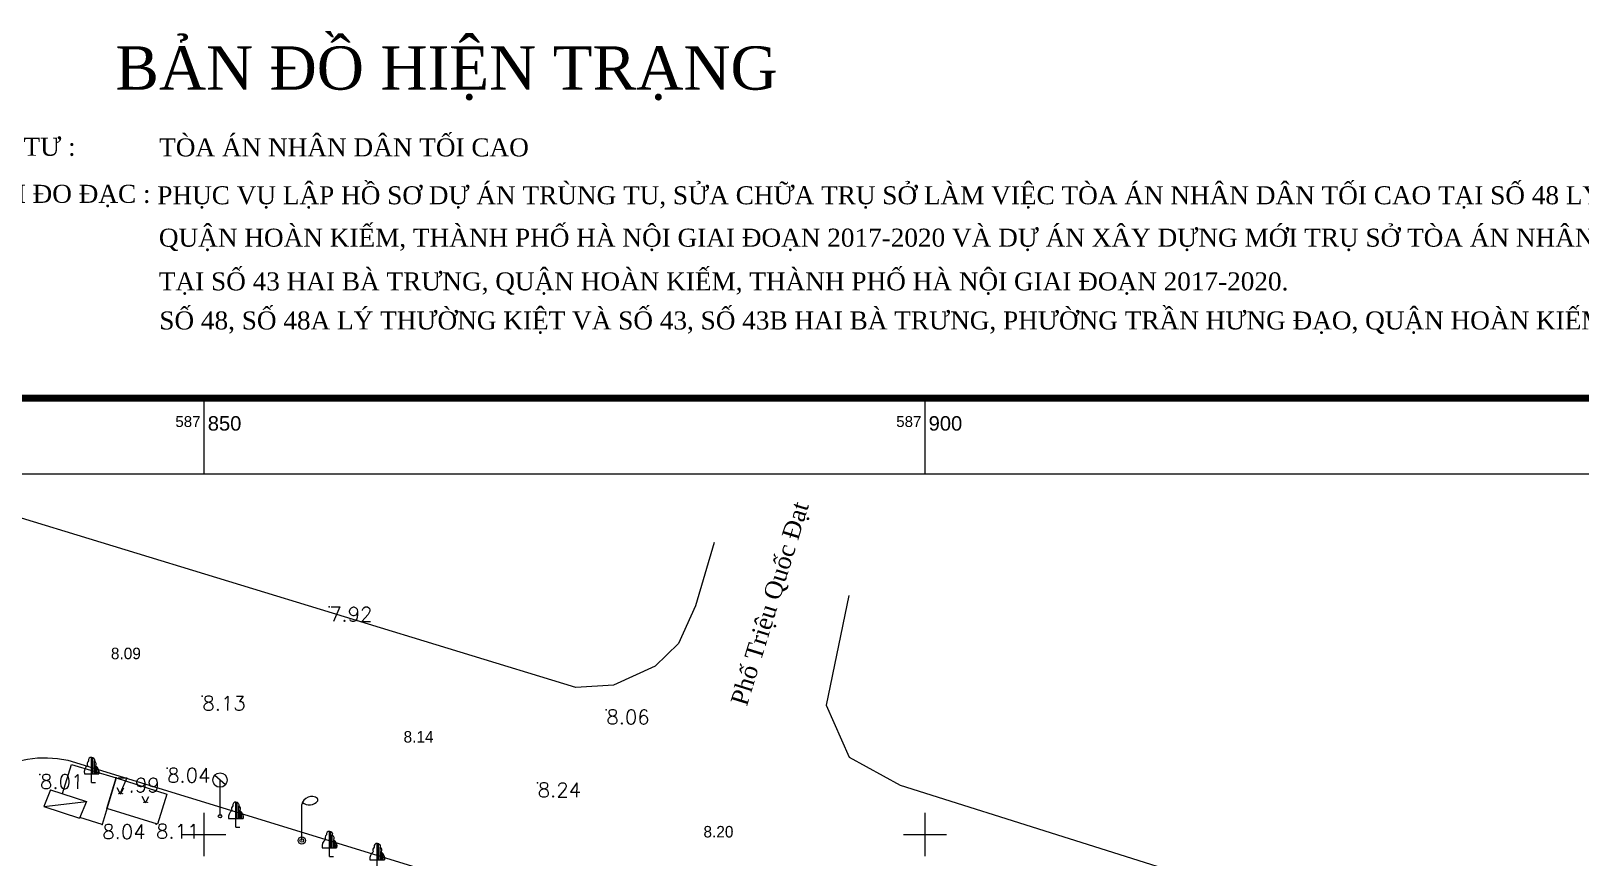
# Model space of a CAD drawing. Header units: inches. Extents: x 587740 to 588006, y 2325787 to 2326106.
# Drawn here: x 587838 to 587945.5, y 2326048.4 to 2326105.7 of the extents above; entities that cross this region are included whole.
import ezdxf
from ezdxf.enums import TextEntityAlignment as Align

# ---------------------------------------------------------------- set-up
doc = ezdxf.new("R2010")
doc.units = ezdxf.units.IN
doc.header["$MEASUREMENT"] = 0
doc.header["$PDSIZE"] = 0.1
for name, color, linetype in [('Dia vat', 8, 'Continuous'), ('diem', 8, 'Continuous'), ('DIEN_CHIEU_SANG', 242, 'Continuous'), ('Docao', 22, 'Continuous'), ('duongdien', 1, 'Continuous'), ('GIAOTHONG', 31, 'Continuous'), ('Ho ga', 8, 'Continuous'), ('KHUNG', 7, 'Continuous'), ('KYHIEU', 2, 'Continuous'), ('KYHIEUCAY', 242, 'Continuous'), ('KYHIEUGT', 242, 'Continuous'), ('NOI', 4, 'Continuous'), ('TIT', 7, 'Continuous')]:
    doc.layers.add(name, color=color, linetype=linetype)
doc.styles.add('L_B', font='ARIALN.TTF')
doc.styles.add('VN1', font='VSSW.shx')
doc.styles.add('VNARIAL', font='txt.shx')
doc.styles.add('VNH', font='')
doc.styles.add('VNKT', font='')
doc.styles.add('VNTIME', font='')
doc.styles.get('VNH').set_extended_font_data('.VnTimeH')
doc.styles.get('VNKT').set_extended_font_data('.VnArial')
doc.styles.get('VNTIME').set_extended_font_data('.VnTime')

# ---------------------------------------------------------------- blocks, each defined once
blk = doc.blocks.new('tree')
at = {"layer": 'KYHIEU'}
for points in [[(0, 1.75, 0.497303), (-0.2, 1.49, 0.339551), (-0.28, 1.16, 0.289175), (-0.5, 0.6)], [(0, 1.75, -0.497303), (0.2, 1.49, -0.339551), (0.28, 1.16, -0.289175), (0.5, 0.6)]]:
    blk.add_lwpolyline(points, format="xyb", dxfattribs=at)
for points in [[(0, 0), (0, 1.75)], [(0.1, 0.6), (0.1, 1.72)], [(0.2, 0.6), (0.2, 1.49)], [(0.3, 0.6), (0.3, 1.15)], [(-0.5, 0.6), (0.5, 0.6)], [(0, 0), (0.28, 0)], [(0.4, 0.6), (0.4, 1.05)], [(0.5, 0.6), (0.5, 0.82)]]:
    blk.add_lwpolyline(points, dxfattribs=at)
blk = doc.blocks.new('lightp')
at = {"layer": 'duongdien'}
for points in [[(1.1, 2.92, 0.523652), (0, 2.5, 0.549376)], [(0.05, 2.64, 0.420531), (1.11, 2.75, 0.572241)]]:
    blk.add_lwpolyline(points, format="xyb", dxfattribs=at)
blk.add_lwpolyline([(0, 0), (0, 2.5)], dxfattribs=at)
for radius in [0.25, 0.125]:
    blk.add_circle((0, 0), radius, dxfattribs=at)
blk.add_arc((0.95, 2.82), 0.178, 338.0896, 33.4085, dxfattribs=at)
blk = doc.blocks.new('BIENBAO')
at = {"layer": 'KYHIEU'}
for p, q in [((-0.36, 2.85), (0.39, 2.19)), ((0, 0), (0, 2.5))]:
    blk.add_line(p, q, dxfattribs=at)
for centre, radius in [((0, 2.5), 0.5), ((0, 0), 0.125)]:
    blk.add_circle(centre, radius, dxfattribs=at)
at = {"layer": 'KYHIEU', "style": 'L_B'}
blk.add_attdef('SORT', (0.48, 0), '', height=0.5, dxfattribs=at)
blk = doc.blocks.new('BON-HOA')
at = {"layer": 'KYHIEU'}
for q in [(-0.23, 0.44), (0.23, 0.44)]:
    blk.add_line((0, 0), q, dxfattribs=at)
for centre in [(-0.12, 0.03), (0.12, 0.03)]:
    blk.add_circle(centre, 0.01, dxfattribs=at)

msp = doc.modelspace()

# ---------------------------------------------------------------- linework, layer by layer
at = {"layer": 'Dia vat'}
msp.add_lwpolyline([(587840.17, 2326052.83), (587840.81, 2326054.84), (587843.9, 2326053.92), (587842.92, 2326050.69), (587841.38, 2326051.18)], dxfattribs=at)
msp.add_lwpolyline([(587846.76, 2326050.71), (587843.26, 2326051.81), (587843.9, 2326053.92), (587847.41, 2326052.79)], close=True, dxfattribs=at)
at = {"layer": 'diem'}
for p in [(587858.66, 2326065.77, 7.92), (587849.87, 2326059.59, 8.13), (587877.89, 2326058.64, 8.06), (587847.43, 2326054.6, 8.04), (587838.61, 2326054.16, 8.01), (587843.9, 2326053.92, 7.99), (587873.13, 2326053.59, 8.24), (587842.93, 2326050.69, 8.04), (587846.66, 2326050.71, 8.11)]:
    msp.add_point(p, dxfattribs=at)
at = {"layer": 'GIAOTHONG'}
for p, q in [((587875.77, 2326060.19), (587831.12, 2326073.82)), ((587885.37, 2326070.23), (587884.07, 2326065.84)), ((587894.71, 2326066.56), (587893.15, 2326058.97)), ((587884.07, 2326065.84), (587882.91, 2326063.25)), ((587882.91, 2326063.25), (587881.29, 2326061.66)), ((587881.29, 2326061.66), (587878.39, 2326060.35)), ((587878.39, 2326060.35), (587875.77, 2326060.19)), ((587893.15, 2326058.97), (587894.74, 2326055.36)), ((587894.74, 2326055.36), (587898.27, 2326053.41)), ((587840.55, 2326055.14), (587865.28, 2326047.54)), ((587898.27, 2326053.41), (587979.81, 2326027.76))]:
    msp.add_line(p, q, dxfattribs=at)
msp.add_arc((587838.97, 2326047.69), 7.61, 78.0613, 161.4238, dxfattribs=at)
at = {"layer": 'Ho ga'}
for p, q in [((587839.35, 2326053.1), (587838.89, 2326051.94)), ((587838.89, 2326051.94), (587841.83, 2326052.29)), ((587839.35, 2326053.1), (587841.83, 2326052.29)), ((587841.83, 2326052.29), (587841.36, 2326051.13)), ((587838.89, 2326051.94), (587841.36, 2326051.13))]:
    msp.add_line(p, q, dxfattribs=at)
at = {"layer": 'KHUNG'}
for p, q in [((587850, 2326075), (587850, 2326080.25)), ((587900, 2326075), (587900, 2326080.25)), ((587744.75, 2326075), (588005.25, 2326075)), ((587850, 2326048.5), (587850, 2326051.5)), ((587900, 2326048.5), (587900, 2326051.5)), ((587848.5, 2326050), (587851.5, 2326050)), ((587898.5, 2326050), (587901.5, 2326050))]:
    msp.add_line(p, q, dxfattribs=at)
at = {"layer": 'KHUNG', "const_width": 0.5}
msp.add_lwpolyline([(587744.75, 2325819.75), (587744.75, 2326080.25), (588005.25, 2326080.25), (588005.25, 2325819.75)], close=True, dxfattribs=at)
at = {"layer": 'NOI'}
msp.add_lwpolyline([(587750, 2326075), (588000, 2326075), (588000, 2325825), (587750, 2325825)], close=True, dxfattribs=at)

# ---------------------------------------------------------------- block references
at = {"layer": 'DIEN_CHIEU_SANG', "rotation": 0.07980511167396942}
msp.add_blockref('lightp', (587856.77, 2326049.58), dxfattribs=at)
at = {"layer": 'KYHIEUCAY', "rotation": 0.07980511167396942}
for p in [(587842.19, 2326053.61), (587852.2, 2326050.5), (587858.69, 2326048.48), (587862, 2326047.64)]:
    msp.add_blockref('tree', p, dxfattribs=at)
at = {"layer": 'KYHIEUCAY'}
for p in [(587844.2, 2326052.8), (587845.94, 2326052.2)]:
    msp.add_blockref('BON-HOA', p, dxfattribs=at)
at = {"layer": 'KYHIEUGT'}
msp.add_blockref('BIENBAO', (587851.1, 2326051.27), dxfattribs=at)

# ---------------------------------------------------------------- texts
at = {"layer": 'Docao', "style": 'VNARIAL', "oblique": 1}
for s, p in [('7.92', (587858.66, 2326065.77, 7.92)), ('8.13', (587849.87, 2326059.59, 8.13)), ('8.06', (587877.89, 2326058.64, 8.06)), ('8.04', (587847.43, 2326054.6, 8.04)), ('8.01', (587838.61, 2326054.16, 8.01)), ('7.99', (587843.9, 2326053.92, 7.99)), ('8.24', (587873.13, 2326053.59, 8.24)), ('8.04', (587842.93, 2326050.69, 8.04)), ('8.11', (587846.66, 2326050.71, 8.11))]:
    msp.add_text(s, height=1, dxfattribs=at).set_placement(p, align=Align.TOP_LEFT)
at = {"layer": 'Docao', "style": 'VN1'}
for s, p in [('8.09', (587843.53, 2326062.15, 8.09)), ('8.14', (587863.83, 2326056.37, 8.14)), ('8.20', (587884.63, 2326049.79))]:
    msp.add_text(s, height=0.8, dxfattribs=at).set_placement(p)
at = {"layer": 'GIAOTHONG', "style": 'VNTIME'}
msp.add_text('Phè TriÖu Quèc §¹t', height=1.2, rotation=72.8622, dxfattribs=at).set_placement((587887.64, 2326058.84))
at = {"layer": 'KHUNG', "style": 'VNKT'}
for p in [(587849.75, 2326079), (587899.75, 2326079)]:
    msp.add_text('587', height=0.75, dxfattribs=at).set_placement(p, align=Align.TOP_RIGHT)
for s, p in [('850', (587850.25, 2326079)), ('900', (587900.25, 2326079))]:
    msp.add_text(s, height=1, dxfattribs=at).set_placement(p, align=Align.TOP_LEFT)
at = {"layer": 'TIT', "style": 'VNH'}
msp.add_text('b¶n ®å hiÖn tr¹ng', height=3, dxfattribs=at).set_placement((587866.81, 2326100.74), align=Align.BOTTOM_CENTER)
for s, p in [('Chñ ®Çu t\xad :', (587828.45, 2326097.05)), ('tßa ¸n nh©n d©n tèi cao ', (587846.88, 2326097.01)), ('Môc ®Ých ®o ®¹c :', (587828.24, 2326093.79)), ('phôc vô lËp hå s¬ dù ¸n trïng tu, söa ch÷a trô së lµm viÖc tßa ¸n nh©n d©n tèi cao t¹i sè 48 Lý th\xadêng kiÖt, ', (587846.75, 2326093.69)), ('quËn hoµn kiÕm, thµnh phè hµ néi giai ®o¹n 2017-2020 vµ dù ¸n x©y dùng míi trô së tßa ¸n nh©n d©n tèi cao ', (587846.86, 2326090.75)), ('t¹i sè 43 hai bµ tr\xadng, quËn hoµn kiÕm, thµnh phè hµ néi giai ®o¹n 2017-2020.', (587846.86, 2326087.72)), ('sè 48, sè 48a lý th\xadêng kiÖt vµ sè 43, sè 43B hai bµ tr\xadng, ph\xadêng trÇn h\xadng ®¹o, quËn hoµn kiÕm, thµnh phè hµ néi.', (587846.89, 2326085.01))]:
    msp.add_text(s, height=1.25, dxfattribs=at).set_placement(p)

doc.saveas('drawing.dxf')
